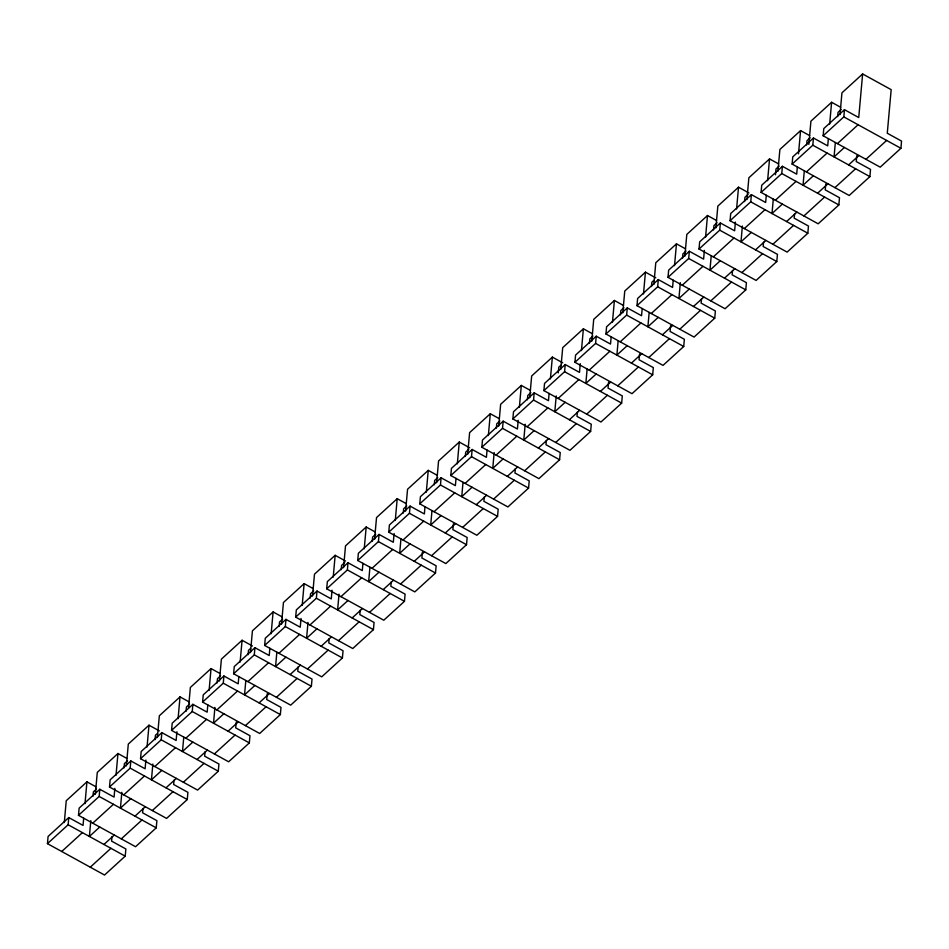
<?xml version="1.0" encoding="UTF-8"?>
<svg xmlns="http://www.w3.org/2000/svg" width="949" height="949" viewBox="0 0 949 949"><rect width="100%" height="100%" fill="white"/><g stroke="black" fill="none" stroke-linecap="round" stroke-linejoin="round"><path stroke-width="1.42" d="M111.97 836.757L111.591 841.122L125.861 848.964L125.209 856.164L104.532 875.037L47.45 843.649L48.091 836.449L68.779 817.575L83.049 825.416L83.69 818.157M64.307 822.498L66.252 800.707L86.94 781.834L96.015 786.828M47.45 843.649L68.138 824.764L68.779 817.575M143.002 808.441L142.611 812.807L156.882 820.648L156.241 827.848L135.553 846.722L78.482 815.333L79.123 808.133L99.811 789.26L114.07 797.101L114.853 788.382M84.995 803.625L86.94 781.834M90.807 820.648L89.396 836.46L99.74 827.03M92.99 796.211L93.37 791.905L96.478 789.07M95.339 794.183L97.284 772.391L117.961 753.518L127.047 758.512M78.482 815.333L99.159 796.448L99.811 789.26M174.035 780.125L173.643 784.491L187.914 792.332L187.273 799.533L166.585 818.406L109.503 787.018L110.143 779.817L130.832 760.944L145.102 768.785L145.885 760.078M116.015 775.309L117.961 753.518M121.84 792.332L120.428 808.145L130.772 798.714M124.022 767.895L124.402 763.589L127.51 760.754M126.359 765.879L128.305 744.075L148.993 725.202L159.373 730.908M109.503 787.018L130.191 768.132L130.832 760.944M205.055 751.81L204.664 756.175L218.934 764.016L218.294 771.217L197.606 790.09L140.535 758.702L141.176 751.501L161.864 732.628L176.134 740.469L176.905 731.762M147.048 746.993L148.993 725.202M152.86 764.016L151.449 779.829L161.793 770.398M155.043 739.579L155.434 735.273L157.498 733.387M157.392 737.563L159.337 715.771L180.025 696.886L189.1 701.88M140.535 758.702L161.223 739.829L161.864 732.628M236.218 722.047L235.696 727.859L249.967 735.712L249.326 742.901L228.638 761.786L171.555 730.386L172.208 723.185L192.884 704.312L207.155 712.165L207.807 704.893M178.08 718.678L180.025 696.886M183.762 737.148L182.481 751.513L192.825 742.082M186.075 711.264L186.455 706.958L189.563 704.122M188.543 707.788L190.358 687.456L211.046 668.571L220.132 673.565M171.555 730.386L192.244 711.513L192.884 704.312M267.238 693.731L266.728 699.543L280.999 707.396L280.346 714.585L259.67 733.47L202.588 702.07L203.228 694.87L223.917 675.996L238.187 683.849L238.84 676.578M209.1 690.362L211.046 668.571M214.925 707.396L213.513 723.197L223.845 713.767M217.096 682.948L217.487 678.642L220.583 675.807M219.444 680.931L221.39 659.14L242.078 640.255L252.458 645.972M202.588 702.07L223.276 683.197L223.917 675.996M298.14 666.874L297.749 671.228L312.019 679.081L311.379 686.269L290.691 705.154L233.62 673.754L234.261 666.554L254.949 647.681L269.219 655.534L269.86 648.262M240.133 662.046L242.078 640.255M245.815 680.516L244.534 694.893L254.878 685.451M248.128 654.644L248.508 650.326L250.583 648.44M250.477 652.615L252.422 630.824L273.098 611.939L282.185 616.933M233.62 673.754L254.296 654.881L254.949 647.681M329.173 638.558L328.781 642.912L343.052 650.765L342.411 657.954L321.723 676.839L264.641 645.439L265.281 638.238L285.969 619.365L300.24 627.218L301.023 618.499M271.153 633.742L273.098 611.939M276.847 652.2L275.566 666.578L285.91 657.135M279.16 626.328L279.54 622.01L282.648 619.175M281.497 624.3L283.443 602.508L304.131 583.623L313.217 588.629M264.641 645.439L285.329 626.565L285.969 619.365M360.193 610.243L359.813 614.596L374.072 622.449L373.432 629.65L352.755 648.523L295.673 617.123L296.313 609.922L317.002 591.049L331.272 598.902L332.043 590.183M302.185 605.426L304.131 583.623M307.998 622.449L306.586 638.262L316.93 628.819M310.181 598.012L310.572 593.694L313.668 590.859M312.529 595.984L314.475 574.192L335.163 555.319L345.543 561.025M295.673 617.123L316.361 598.25L317.002 591.049M391.225 581.927L390.834 586.28L405.104 594.133L404.464 601.334L383.776 620.207L326.705 588.807L327.346 581.607L348.022 562.733L362.293 570.586L362.945 563.315M333.218 577.111L335.163 555.319M339.03 594.133L337.619 609.946L347.963 600.503M341.213 569.697L341.593 565.379L344.701 562.555M343.562 567.668L345.507 545.877L366.184 527.003L375.27 531.998M326.705 588.807L347.381 569.934L348.022 562.733M422.388 552.152L421.866 557.965L436.137 565.818L435.496 573.018L414.808 591.891L357.726 560.491L358.366 553.303L379.054 534.417L393.325 542.27L394.108 533.552M364.238 548.795L366.184 527.003M369.932 567.253L368.651 581.63L378.995 572.188M372.233 541.381L372.625 537.063L375.721 534.24M374.582 539.352L376.528 517.561L397.216 498.688L406.291 503.682M357.726 560.491L378.414 541.618L379.054 534.417M453.408 523.836L452.887 529.649L467.157 537.502L466.517 544.702L445.828 563.576L388.758 532.175L389.398 524.987L410.087 506.102L424.357 513.955L424.998 506.695M395.27 520.479L397.216 498.688M400.952 538.937L399.671 553.314L410.015 543.872M403.266 513.065L403.657 508.747L406.753 505.924M405.614 511.037L407.56 489.245L428.248 470.372L437.323 475.366M388.758 532.175L409.446 513.302L410.087 506.102M484.31 496.979L483.919 501.333L498.189 509.186L497.549 516.386L476.861 535.26L419.778 503.86L420.431 496.671L441.107 477.786L455.378 485.639L456.03 478.379M426.303 492.163L428.248 470.372M431.985 510.621L430.704 524.999L441.048 515.556M434.298 484.749L434.678 480.431L437.786 477.608M436.635 482.721L438.58 460.929L459.269 442.056L469.648 447.762M419.778 503.86L440.466 484.986L441.107 477.786M515.331 468.664L514.951 473.017L529.222 480.87L528.569 488.071L507.893 506.944L450.811 475.544L451.451 468.355L472.139 449.47L486.41 457.323L487.062 450.063M457.323 463.847L459.269 442.056M463.017 482.306L461.736 496.683L472.068 487.24M465.318 456.433L465.71 452.115L468.806 449.292M467.667 454.405L469.613 432.614L490.301 413.74L499.376 418.734M450.811 475.544L471.499 456.671L472.139 449.47M546.363 440.348L545.972 444.713L560.242 452.554L559.602 459.755L538.913 478.628L481.843 447.24L482.483 440.039L503.172 421.166L517.43 429.007L518.213 420.288M488.355 435.532L490.301 413.74M494.168 452.554L492.756 468.367L503.1 458.925M496.351 428.118L496.73 423.812L499.838 420.976M498.7 426.089L500.645 404.298L521.321 385.424L530.408 390.419M481.843 447.24L502.519 428.355L503.172 421.166M577.395 412.032L577.004 416.397L591.274 424.239L590.634 431.439L569.946 450.312L512.863 418.924L513.504 411.724L534.192 392.85L548.463 400.692L549.115 393.432M519.376 407.216L521.321 385.424M525.2 424.239L523.789 440.051L534.133 430.621M527.383 399.802L527.763 395.496L530.871 392.661M529.72 397.773L531.665 375.982L552.354 357.109L562.733 362.815M512.863 418.924L533.552 400.039L534.192 392.85M608.546 382.269L608.036 388.082L622.295 395.923L621.654 403.123L600.978 421.997L543.896 390.608L544.536 383.408L565.224 364.535L579.495 372.376L580.266 363.657M550.408 378.9L552.354 357.109M556.221 395.923L554.809 411.736L565.153 402.305M558.273 372.921L558.795 367.18L560.859 365.294M560.752 369.469L562.698 347.666L583.386 328.793L592.461 333.787M543.896 390.608L564.584 371.723L565.224 364.535M639.579 353.953L639.057 359.766L653.327 367.607L652.687 374.808L631.998 393.681L574.928 362.293L575.568 355.092L596.245 336.219L610.515 344.06L611.168 336.8M581.44 350.584L583.386 328.793M587.123 369.054L585.841 383.42L596.186 373.989M589.436 343.17L589.815 338.864L592.923 336.029M591.785 341.154L593.718 319.35L614.406 300.477L623.493 305.471M574.928 362.293L595.604 343.408L596.245 336.219M670.599 325.637L670.089 331.45L684.359 339.291L683.719 346.492L663.031 365.377L605.948 333.977L606.589 326.776L627.277 307.903L641.548 315.744L642.2 308.484M612.461 322.269L614.406 300.477M618.155 340.738L616.874 355.104L627.206 345.673M620.456 314.854L620.848 310.548L623.944 307.713M622.805 312.838L624.75 291.046L645.439 272.161L655.818 277.867M605.948 333.977L626.637 315.104L627.277 307.903M701.501 298.769L701.109 303.134L715.38 310.987L714.739 318.176L694.051 337.061L636.981 305.661L637.621 298.461L658.309 279.587L672.58 287.44L673.221 280.169M643.493 293.953L645.439 272.161M649.175 312.423L647.894 326.788L658.238 317.357M651.489 286.539L651.868 282.233L653.944 280.346M653.837 284.522L655.783 262.731L676.459 243.846L685.546 248.84M636.981 305.661L657.669 286.788L658.309 279.587M732.533 270.465L732.142 274.819L746.412 282.672L745.772 289.86L725.083 308.745L668.001 277.345L668.654 270.145L689.33 251.271L703.6 259.124L704.383 250.406M674.525 265.637L676.459 243.846M680.338 282.672L678.926 298.472L689.271 289.042M682.521 258.223L682.9 253.917L686.008 251.082M684.858 256.206L686.803 234.415L707.491 215.53L716.578 220.524M668.001 277.345L688.689 258.472L689.33 251.271M763.554 242.149L763.174 246.503L777.445 254.356L776.792 261.544L756.116 280.43L699.033 249.029L699.674 241.829L720.362 222.956L734.633 230.809L735.404 222.09M705.546 237.321L707.491 215.53M711.24 255.791L709.947 270.168L720.291 260.726M713.541 229.919L713.933 225.601L717.029 222.766M715.89 227.89L717.835 206.099L738.524 187.214L748.903 192.932M699.033 249.029L719.722 230.156L720.362 222.956M794.586 213.833L794.194 218.187L808.465 226.04L807.824 233.229L787.136 252.114L730.066 220.714L730.706 213.513L751.394 194.64L765.653 202.493L766.306 195.221M736.578 209.017L738.524 187.214M742.391 226.04L740.979 241.853L751.323 232.41M744.574 201.603L744.953 197.285L748.061 194.45M746.922 199.575L748.868 177.783L769.544 158.91L778.631 163.904M730.066 220.714L750.742 201.84L751.394 194.64M825.749 184.059L825.227 189.871L839.497 197.724L838.857 204.925L818.168 223.798L761.086 192.398L761.727 185.197L782.415 166.324L796.686 174.177L797.338 166.905M767.599 180.701L769.544 158.91M773.293 199.16L772.011 213.537L782.356 204.094M775.475 174.723L775.985 168.969L779.093 166.134M777.943 171.259L779.888 149.468L800.576 130.594L809.651 135.588M761.086 192.398L781.774 173.525L782.415 166.324M856.769 155.743L856.247 161.555L870.518 169.408L869.877 176.609L849.189 195.482L792.118 164.082L792.759 156.882L813.447 138.008L827.718 145.861L828.358 138.601M798.5 153.833L800.576 130.594M804.313 170.844L803.032 185.221L813.376 175.779M806.626 144.972L807.018 140.654L810.114 137.83M808.845 144.402L810.921 121.152L831.609 102.278L840.684 107.273M792.118 164.082L812.807 145.209L813.447 138.008M823.139 135.766L823.791 128.578L844.468 109.693L858.738 117.546L862.629 73.963L891.17 89.657L887.279 133.24L901.55 141.093L900.909 148.293L880.221 167.166L823.139 135.766L843.827 116.893L844.468 109.693M829.663 124.07L831.609 102.278M835.345 142.528L834.064 156.905L844.408 147.463M837.659 116.656L838.038 112.338L841.146 109.515M839.995 114.627L841.941 92.836L862.629 73.963M61.721 851.49L82.409 832.617M92.753 823.174L113.429 804.301M123.773 794.859L144.462 775.985M154.806 766.543L175.494 747.67M185.826 738.239L206.514 719.354M216.858 709.923L237.547 691.038M247.891 681.607L268.567 662.722M278.911 653.292L299.599 634.406M309.943 624.976L330.632 606.103M340.964 596.66L361.652 577.787M371.996 568.344L392.684 549.471M403.028 540.028L423.705 521.155M434.049 511.713L454.737 492.839M465.081 483.397L485.769 464.524M496.113 455.081L516.79 436.208M527.134 426.765L547.822 407.892M558.166 398.45L578.854 379.576M589.187 370.134L609.875 351.26M620.219 341.818L640.907 322.945M651.251 313.514L671.928 294.629M682.272 285.198L702.96 266.313M713.304 256.882L733.992 237.997M744.336 228.567L765.013 209.682M775.357 200.251L796.045 181.378M806.389 171.935L827.077 153.062M837.409 143.619L858.098 124.746M103.951 844.468L114.295 835.025M134.983 816.152L145.327 806.721M166.004 787.836L176.348 778.405M197.036 759.52L207.38 750.09M228.068 731.204L238.401 721.774M259.089 702.889L269.433 693.458M290.121 674.585L300.465 665.142M321.142 646.269L331.486 636.826M352.174 617.953L362.518 608.511M383.206 589.637L393.538 580.195M414.227 561.322L424.571 551.879M445.259 533.006L455.603 523.563M476.279 504.69L486.623 495.248M507.312 476.374L517.656 466.932M538.344 448.058L548.688 438.616M569.364 419.743L579.709 410.3M600.397 391.427L610.741 381.996M631.429 363.111L641.761 353.68M662.449 334.795L672.794 325.365M693.482 306.48L703.826 297.049M724.502 278.164L734.846 268.733M755.534 249.86L765.879 240.417M786.567 221.544L796.911 212.102M817.587 193.228L827.931 183.786M848.62 164.912L858.964 155.47M90.262 867.196L110.938 848.311M121.282 838.88L141.97 819.995M152.315 810.565L173.003 791.68M183.347 782.249L204.023 763.376M214.367 753.933L235.055 735.06M245.4 725.617L266.088 706.744M276.42 697.301L297.108 678.428M307.452 668.986L328.14 650.112M338.485 640.67L359.161 621.797M369.505 612.354L390.193 593.481M400.537 584.038L421.226 565.165M431.57 555.723L452.246 536.849M462.59 527.407L483.278 508.534M493.622 499.091L514.311 480.218M524.643 470.787L545.331 451.902M555.675 442.471L576.363 423.586M586.707 414.155L607.384 395.27M617.728 385.84L638.416 366.955M648.76 357.524L669.448 338.651M679.781 329.208L700.469 310.335M710.813 300.892L731.501 282.019M741.845 272.577L762.521 253.703M772.866 244.261L793.554 225.388M803.898 215.945L824.586 197.072M834.93 187.629L855.607 168.756M865.951 159.313L886.639 140.44M843.827 116.893L900.909 148.293M812.807 145.209L869.877 176.609M781.774 173.525L838.857 204.925M750.742 201.84L807.824 233.229M719.722 230.156L776.792 261.544M688.689 258.472L745.772 289.86M657.669 286.788L714.739 318.176M626.637 315.104L683.719 346.492M595.604 343.408L652.687 374.808M564.584 371.723L621.654 403.123M533.552 400.039L590.634 431.439M502.519 428.355L559.602 459.755M471.499 456.671L528.569 488.071M440.466 484.986L497.549 516.386M409.446 513.302L466.517 544.702M378.414 541.618L435.496 573.018M347.381 569.934L404.464 601.334M316.361 598.25L373.432 629.65M285.329 626.565L342.411 657.954M254.296 654.881L311.379 686.269M223.276 683.197L280.346 714.585M192.244 711.513L249.326 742.901M161.223 739.829L218.294 771.217M130.191 768.132L187.273 799.533M99.159 796.448L156.241 827.848M68.138 824.764L125.209 856.164"/></g></svg>
